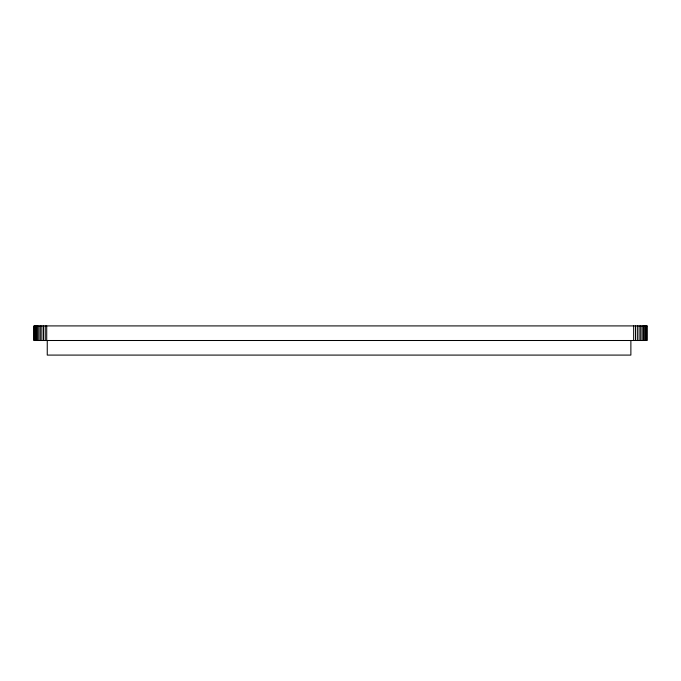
<?xml version="1.0" encoding="UTF-8"?>
<svg xmlns="http://www.w3.org/2000/svg" width="681" height="681" viewBox="0 0 681 681"><rect width="100%" height="100%" fill="white"/><g stroke="black" fill="none" stroke-linecap="round" stroke-linejoin="round"><path stroke-width="1.02" d="M646.839 325.91L646.839 340.5M646.388 325.91L646.388 340.5M645.631 325.91L645.631 340.5M644.66 325.91L644.66 340.5M643.511 325.91L643.511 340.5M642.183 325.91L642.183 340.5M640.702 325.91L640.702 340.5M639.084 325.91L639.084 340.5M637.348 325.91L637.348 340.5M635.518 325.91L635.518 340.5M633.662 325.91L633.662 340.5M630.878 340.5L630.878 355.09L47.253 355.09L47.253 340.5M46.717 325.91L46.717 340.5M45.252 325.91L45.252 340.5M43.507 325.91L43.507 340.5M41.856 325.91L41.856 340.5M40.315 325.91L40.315 340.5M38.902 325.91L38.902 340.5M37.634 325.91L37.634 340.5M36.536 325.91L36.536 340.5M35.625 325.91L35.625 340.5M34.893 325.91L34.893 340.5M34.365 325.91L34.365 340.5M34.144 325.91L34.144 340.5M646.95 325.91L34.05 325.91L34.05 340.5L646.95 340.5L646.95 325.91"/></g></svg>
